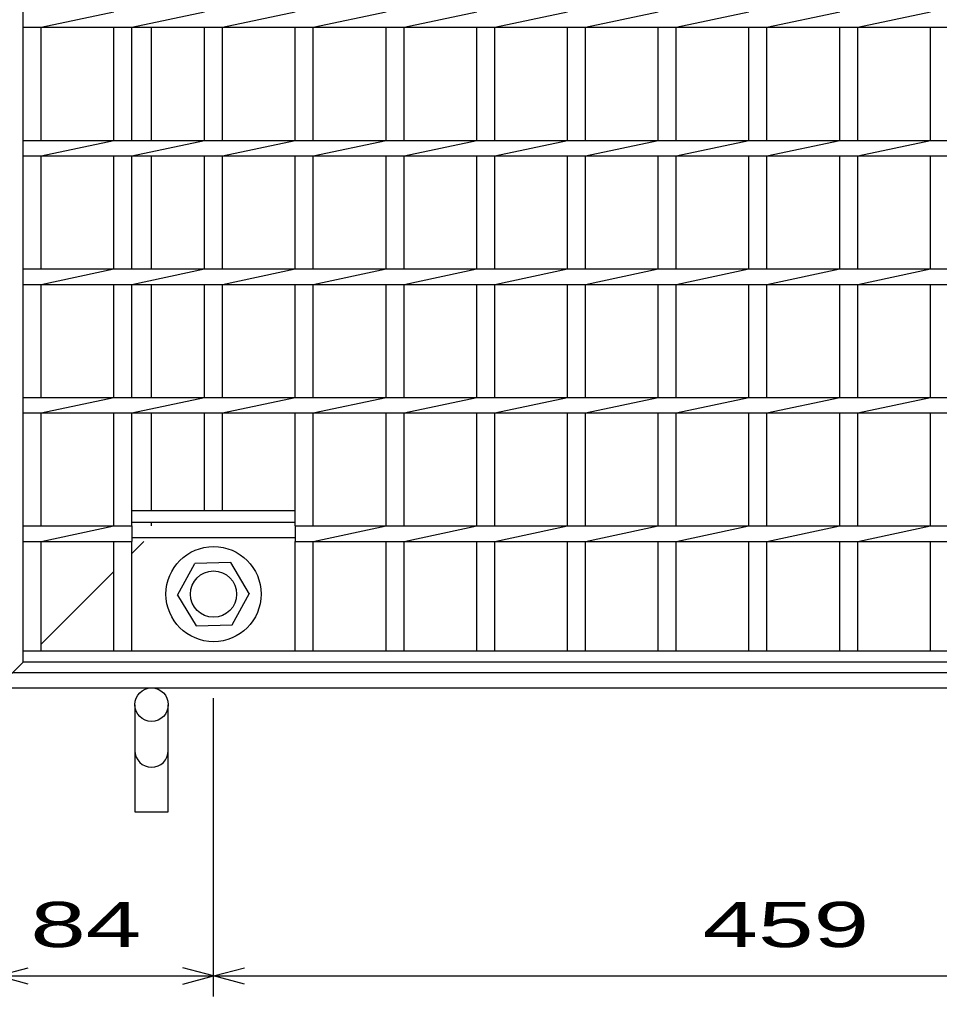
# Model space of a CAD drawing. Units: millimetres, scale not verified. Extents: x -1456 to 1385, y -1026 to 843.
# Drawn here: x -981.4 to -623.5, y -311.5 to 68.5 of the extents above; entities that cross this region are included whole.
import ezdxf
from ezdxf.enums import TextEntityAlignment as Align

# ---------------------------------------------------------------- set-up
doc = ezdxf.new("R2010")
doc.units = ezdxf.units.MM
doc.header["$LTSCALE"] = 8
doc.linetypes.add('DASHED', pattern=[7.5, 6, -1.5])
for name, color, linetype, lineweight in [('16', 3, 'Continuous', 25), ('19', 6, 'Continuous', 25), ('22', 4, 'Continuous', 25)]:
    doc.layers.add(name, color=color, linetype=linetype, lineweight=lineweight)
doc.styles.add('ベクトル', font='')
doc.styles.get('ベクトル').set_extended_font_data('ベクトル')

msp = doc.modelspace()

# ---------------------------------------------------------------- linework, layer by layer
at = {"layer": '16'}
for p, q in [((-980, -177), (-980, 414)), ((-980, 65.5), (-980, 71.5)), ((-973, 65.5), (-944.7, 71.5)), ((-937.7, 65.5), (-909.4, 71.5)), ((-902.4, 65.5), (-874.1, 71.5)), ((-867.1, 65.5), (-838.8, 71.5)), ((-831.8, 65.5), (-803.5, 71.5)), ((-796.5, 65.5), (-768.2, 71.5)), ((-761.2, 65.5), (-732.9, 71.5)), ((-725.9, 65.5), (-697.6, 71.5)), ((-690.6, 65.5), (-662.3, 71.5)), ((-655.3, 65.5), (-627, 71.5)), ((-980, 65.5), (-380, 65.5)), ((-973, 21.5), (-973, 65.5)), ((-944.7, 21.5), (-944.7, 65.5)), ((-937.7, 21.5), (-937.7, 65.5)), ((-909.4, 21.5), (-909.4, 65.5)), ((-902.4, 21.5), (-902.4, 65.5)), ((-874.1, 21.5), (-874.1, 65.5)), ((-867.1, 21.5), (-867.1, 65.5)), ((-838.8, 21.5), (-838.8, 65.5)), ((-831.8, 21.5), (-831.8, 65.5)), ((-803.5, 21.5), (-803.5, 65.5)), ((-796.5, 21.5), (-796.5, 65.5)), ((-768.2, 21.5), (-768.2, 65.5)), ((-761.2, 21.5), (-761.2, 65.5)), ((-732.9, 21.5), (-732.9, 65.5)), ((-725.9, 21.5), (-725.9, 65.5)), ((-697.6, 21.5), (-697.6, 65.5)), ((-690.6, 21.5), (-690.6, 65.5)), ((-662.3, 21.5), (-662.3, 65.5)), ((-655.3, 21.5), (-655.3, 65.5)), ((-627, 21.5), (-627, 65.5)), ((-980, 21.5), (-380, 21.5)), ((-980, 15.5), (-980, 21.5)), ((-973, 15.5), (-944.7, 21.5)), ((-937.7, 15.5), (-909.4, 21.5)), ((-902.4, 15.5), (-874.1, 21.5)), ((-867.1, 15.5), (-838.8, 21.5)), ((-831.8, 15.5), (-803.5, 21.5)), ((-796.5, 15.5), (-768.2, 21.5)), ((-761.2, 15.5), (-732.9, 21.5)), ((-725.9, 15.5), (-697.6, 21.5)), ((-690.6, 15.5), (-662.3, 21.5)), ((-655.3, 15.5), (-627, 21.5)), ((-980, 15.5), (-380, 15.5)), ((-973, -28.5), (-973, 15.5)), ((-944.7, -28.5), (-944.7, 15.5)), ((-937.7, -28.5), (-937.7, 15.5)), ((-909.4, -28.5), (-909.4, 15.5)), ((-902.4, -28.5), (-902.4, 15.5)), ((-874.1, -28.5), (-874.1, 15.5)), ((-867.1, -28.5), (-867.1, 15.5)), ((-838.8, -28.5), (-838.8, 15.5)), ((-831.8, -28.5), (-831.8, 15.5)), ((-803.5, -28.5), (-803.5, 15.5)), ((-796.5, -28.5), (-796.5, 15.5)), ((-768.2, -28.5), (-768.2, 15.5)), ((-761.2, -28.5), (-761.2, 15.5)), ((-732.9, -28.5), (-732.9, 15.5)), ((-725.9, -28.5), (-725.9, 15.5)), ((-697.6, -28.5), (-697.6, 15.5)), ((-690.6, -28.5), (-690.6, 15.5)), ((-662.3, -28.5), (-662.3, 15.5)), ((-655.3, -28.5), (-655.3, 15.5)), ((-627, -28.5), (-627, 15.5)), ((-980, -28.5), (-380, -28.5)), ((-980, -34.5), (-980, -28.5)), ((-973, -34.5), (-944.7, -28.5)), ((-937.7, -34.5), (-909.4, -28.5)), ((-902.4, -34.5), (-874.1, -28.5)), ((-867.1, -34.5), (-838.8, -28.5)), ((-831.8, -34.5), (-803.5, -28.5)), ((-796.5, -34.5), (-768.2, -28.5)), ((-761.2, -34.5), (-732.9, -28.5)), ((-725.9, -34.5), (-697.6, -28.5)), ((-690.6, -34.5), (-662.3, -28.5)), ((-655.3, -34.5), (-627, -28.5)), ((-980, -34.5), (-380, -34.5)), ((-973, -78.5), (-973, -34.5)), ((-944.7, -78.5), (-944.7, -34.5)), ((-937.7, -78.5), (-937.7, -34.5)), ((-909.4, -78.5), (-909.4, -34.5)), ((-902.4, -78.5), (-902.4, -34.5)), ((-874.1, -78.5), (-874.1, -34.5)), ((-867.1, -78.5), (-867.1, -34.5)), ((-838.8, -78.5), (-838.8, -34.5)), ((-831.8, -78.5), (-831.8, -34.5)), ((-803.5, -78.5), (-803.5, -34.5)), ((-796.5, -78.5), (-796.5, -34.5)), ((-768.2, -78.5), (-768.2, -34.5)), ((-761.2, -78.5), (-761.2, -34.5)), ((-732.9, -78.5), (-732.9, -34.5)), ((-725.9, -78.5), (-725.9, -34.5)), ((-697.6, -78.5), (-697.6, -34.5)), ((-690.6, -78.5), (-690.6, -34.5)), ((-662.3, -78.5), (-662.3, -34.5)), ((-655.3, -78.5), (-655.3, -34.5)), ((-627, -78.5), (-627, -34.5)), ((-980, -78.5), (-380, -78.5)), ((-980, -84.5), (-980, -78.5)), ((-973, -84.5), (-944.7, -78.5)), ((-937.7, -84.5), (-909.4, -78.5)), ((-902.4, -84.5), (-874.1, -78.5)), ((-867.1, -84.5), (-838.8, -78.5)), ((-831.8, -84.5), (-803.5, -78.5)), ((-796.5, -84.5), (-768.2, -78.5)), ((-761.2, -84.5), (-732.9, -78.5)), ((-725.9, -84.5), (-697.6, -78.5)), ((-690.6, -84.5), (-662.3, -78.5)), ((-655.3, -84.5), (-627, -78.5)), ((-980, -84.5), (-380, -84.5)), ((-973, -128.5), (-973, -84.5)), ((-944.7, -128.5), (-944.7, -84.5)), ((-937.7, -128.5), (-937.7, -84.5)), ((-909.4, -122.5), (-909.4, -84.5)), ((-902.4, -122.5), (-902.4, -84.5)), ((-874.1, -128.5), (-874.1, -84.5)), ((-867.1, -128.5), (-867.1, -84.5)), ((-838.8, -128.5), (-838.8, -84.5)), ((-831.8, -128.5), (-831.8, -84.5)), ((-803.5, -128.5), (-803.5, -84.5)), ((-796.5, -128.5), (-796.5, -84.5)), ((-768.2, -128.5), (-768.2, -84.5)), ((-761.2, -128.5), (-761.2, -84.5)), ((-732.9, -128.5), (-732.9, -84.5)), ((-725.9, -128.5), (-725.9, -84.5)), ((-697.6, -128.5), (-697.6, -84.5)), ((-690.6, -128.5), (-690.6, -84.5)), ((-662.3, -128.5), (-662.3, -84.5)), ((-655.3, -128.5), (-655.3, -84.5)), ((-627, -128.5), (-627, -84.5)), ((-937.7, -122.5), (-874.1, -122.5)), ((-937.7, -127), (-937.7, -122.5)), ((-874.1, -127), (-874.1, -122.5)), ((-980, -128.5), (-937.7, -128.5)), ((-980, -134.5), (-980, -128.5)), ((-973, -134.5), (-944.7, -128.5)), ((-937.7, -127), (-874.1, -127)), ((-937.7, -128.5), (-937.7, -134.5)), ((-874.1, -128.5), (-478.8, -128.5)), ((-874.1, -128.5), (-874.1, -134.5)), ((-867.1, -134.5), (-838.8, -128.5)), ((-831.8, -134.5), (-803.5, -128.5)), ((-796.5, -134.5), (-768.2, -128.5)), ((-761.2, -134.5), (-732.9, -128.5)), ((-725.9, -134.5), (-697.6, -128.5)), ((-690.6, -134.5), (-662.3, -128.5)), ((-655.3, -134.5), (-627, -128.5)), ((-937.7, -133), (-874.1, -133)), ((-980, -134.5), (-937.7, -134.5)), ((-973, -177), (-973, -134.5)), ((-944.7, -177), (-944.7, -134.5)), ((-937.7, -177), (-937.7, -134.5)), ((-874.1, -134.5), (-478.8, -134.5)), ((-874.1, -177), (-874.1, -134.5)), ((-867.1, -177), (-867.1, -134.5)), ((-838.8, -177), (-838.8, -134.5)), ((-831.8, -177), (-831.8, -134.5)), ((-803.5, -177), (-803.5, -134.5)), ((-796.5, -177), (-796.5, -134.5)), ((-768.2, -177), (-768.2, -134.5)), ((-761.2, -177), (-761.2, -134.5)), ((-732.9, -177), (-732.9, -134.5)), ((-725.9, -177), (-725.9, -134.5)), ((-697.6, -177), (-697.6, -134.5)), ((-690.6, -177), (-690.6, -134.5)), ((-662.3, -177), (-662.3, -134.5)), ((-655.3, -177), (-655.3, -134.5)), ((-627, -177), (-627, -134.5)), ((-919.896, -155.342), (-913.194, -143.05)), ((-899.198, -142.708), (-913.194, -143.05)), ((-891.9, -155), (-899.198, -142.708)), ((-919.896, -155.342), (-912.602, -167.292)), ((-898.606, -166.95), (-891.904, -154.658)), ((-912.602, -167.292), (-898.606, -166.95)), ((-980, -177), (-380, -177)), ((-980, -181.5), (-980, -177)), ((-980, -177), (-973, -177)), ((-944.7, -177), (-937.7, -177)), ((-909.4, -177), (-902.4, -177)), ((-874.1, -177), (-867.1, -177)), ((-838.8, -177), (-831.8, -177)), ((-803.5, -177), (-796.5, -177)), ((-768.2, -177), (-761.2, -177)), ((-732.9, -177), (-725.9, -177)), ((-697.6, -177), (-690.6, -177)), ((-662.3, -177), (-655.3, -177)), ((-627, -177), (-620, -177)), ((-380, -181.5), (-980, -181.5))]:
    msp.add_line(p, q, dxfattribs=at)
for radius in [18.5, 9]:
    msp.add_circle((-905.9, -155), radius, dxfattribs=at)
at = {"layer": '19'}
for p, q in [((-930, 21.5), (-930, 65.5)), ((-930, -28.5), (-930, 15.5)), ((-930, -78.5), (-930, -34.5)), ((-930, -122.5), (-930, -84.5)), ((-984, -185.5), (-376, -185.5)), ((-990, -191.5), (-370, -191.5)), ((-936.5, -198), (-936.5, -239.62)), ((-923.5, -239.62), (-923.5, -198)), ((-936.5, -239.62), (-923.5, -239.62))]:
    msp.add_line(p, q, dxfattribs=at)
at = {"layer": '19', "linetype": 'DASHED'}
for p, q in [((-930, -128.5), (-930, -127)), ((-937.7, -139.2), (-933, -134.5)), ((-973, -174.5), (-944.7, -146.2)), ((-990, -191.5), (-980, -181.5))]:
    msp.add_line(p, q, dxfattribs=at)
at = {"layer": '19'}
msp.add_circle((-930, -198), 6.5, dxfattribs=at)
msp.add_arc((-930, -215.84), 6.5, 180, 0, dxfattribs=at)
at = {"layer": '22'}
for p, q in [((-905.9, -311.5), (-905.9, -195.5)), ((-990, -303.5), (-978, -300.3)), ((-978, -306.7), (-990, -303.5)), ((-990, -303.5), (-905.9, -303.5)), ((-905.9, -303.5), (-917.9, -300.3)), ((-917.9, -306.7), (-905.9, -303.5)), ((-905.9, -303.5), (-893.9, -300.3)), ((-893.9, -306.7), (-905.9, -303.5)), ((-905.9, -303.5), (-447, -303.5))]:
    msp.add_line(p, q, dxfattribs=at)

# ---------------------------------------------------------------- texts
at = {"layer": '22', "color": 2, "style": 'ベクトル', "width": 1.65}
for s, p in [(' 84 ', (-987.95, -283.5)), (' 459 ', (-726.45, -283.5))]:
    msp.add_text(s, height=17.6, dxfattribs=at).set_placement(p, align=Align.MIDDLE_LEFT)

doc.saveas('drawing.dxf')
